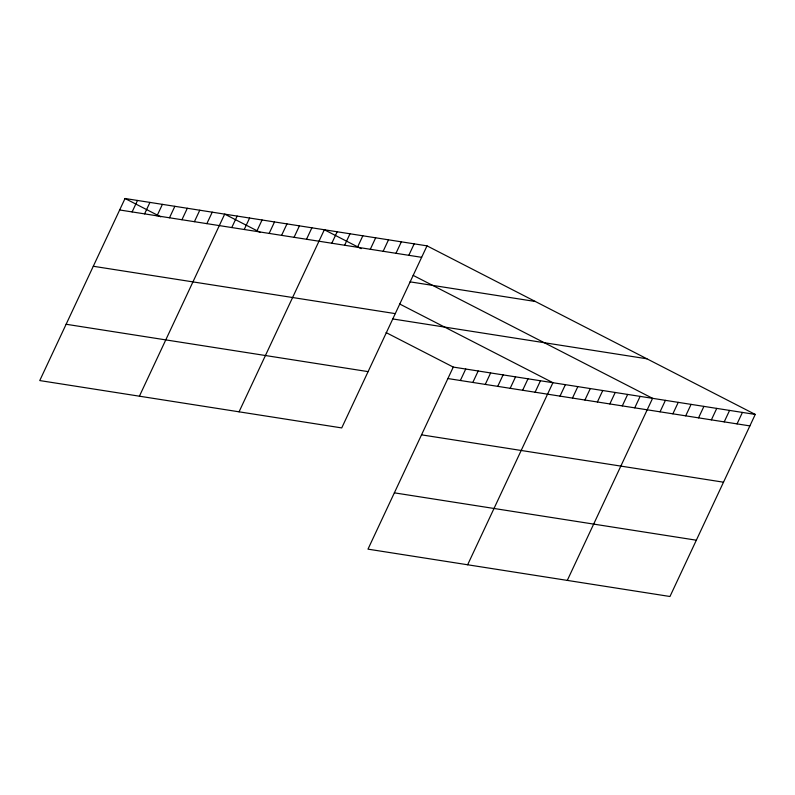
<?xml version="1.0" encoding="UTF-8"?>
<svg xmlns="http://www.w3.org/2000/svg" width="795" height="795" viewBox="0 0 795 795"><rect width="100%" height="100%" fill="white"/><g stroke="black" fill="none" stroke-linecap="round" stroke-linejoin="round"><path stroke-width="1.19" d="M427.014 245.854L125.034 198.502L39.75 380.566L341.731 427.919L427.014 245.854L755.25 414.434L669.966 596.498L367.986 549.146L453.269 367.081L755.25 414.434M132.119 211.917L137.495 200.449M144.581 213.875L149.947 202.407M157.032 215.823L162.409 204.355M169.494 217.78L174.86 206.312M181.946 219.728L187.322 208.27M194.407 221.686L199.774 210.218M206.859 223.643L212.235 212.176M139.403 396.188L224.687 214.123L260.432 232.488M231.772 227.549L237.148 216.081M244.234 229.497L249.6 218.039M256.686 231.454L262.062 219.986M269.147 233.412L274.514 221.944M281.599 235.36L286.975 223.892M294.061 237.317L299.427 225.85M306.512 239.265L311.888 227.807M239.056 411.82L324.34 229.755L361.168 248.666M331.803 243.23L337.179 231.772M344.642 245.248L350.009 233.78M357.472 247.265L362.838 235.797M370.301 249.272L375.677 237.804M383.14 251.29L388.507 239.822M395.97 253.297L401.346 241.829M408.809 255.314L414.175 243.846M460.355 380.497L465.731 369.029M472.816 382.455L478.183 370.987M485.268 384.402L490.644 372.934M497.73 386.36L503.096 374.892M510.181 388.308L515.558 376.85M522.643 390.266L528.009 378.798M535.095 392.223L540.471 380.755M467.639 564.768L552.923 382.703L399.537 303.928M560.008 396.129L565.384 384.661M572.47 398.076L577.836 386.618M584.921 400.034L590.297 388.566M597.383 401.992L602.749 390.524M609.835 403.94L615.211 392.472M622.296 405.897L627.662 394.429M634.748 407.845L640.124 396.387M567.292 580.4L652.576 398.335L413.161 275.378M660.039 411.82L665.415 400.352M672.878 413.827L678.244 402.359M685.707 415.845L691.084 404.377M698.547 417.852L703.913 406.384M711.376 419.869L716.752 408.401M724.215 421.877L729.581 410.409M737.044 423.894L742.421 412.426M119.667 209.969L421.638 257.322M410.011 281.837L535.333 301.494M93.293 266.265L395.274 313.618M392.511 318.904L646.931 358.803M447.903 378.549L749.884 425.901M66.124 324.261L368.105 371.623M421.529 434.845L723.51 482.197M394.36 492.84L696.341 540.202M125.034 198.502L160.779 216.856M386.112 332.588L453.269 367.081"/></g></svg>
